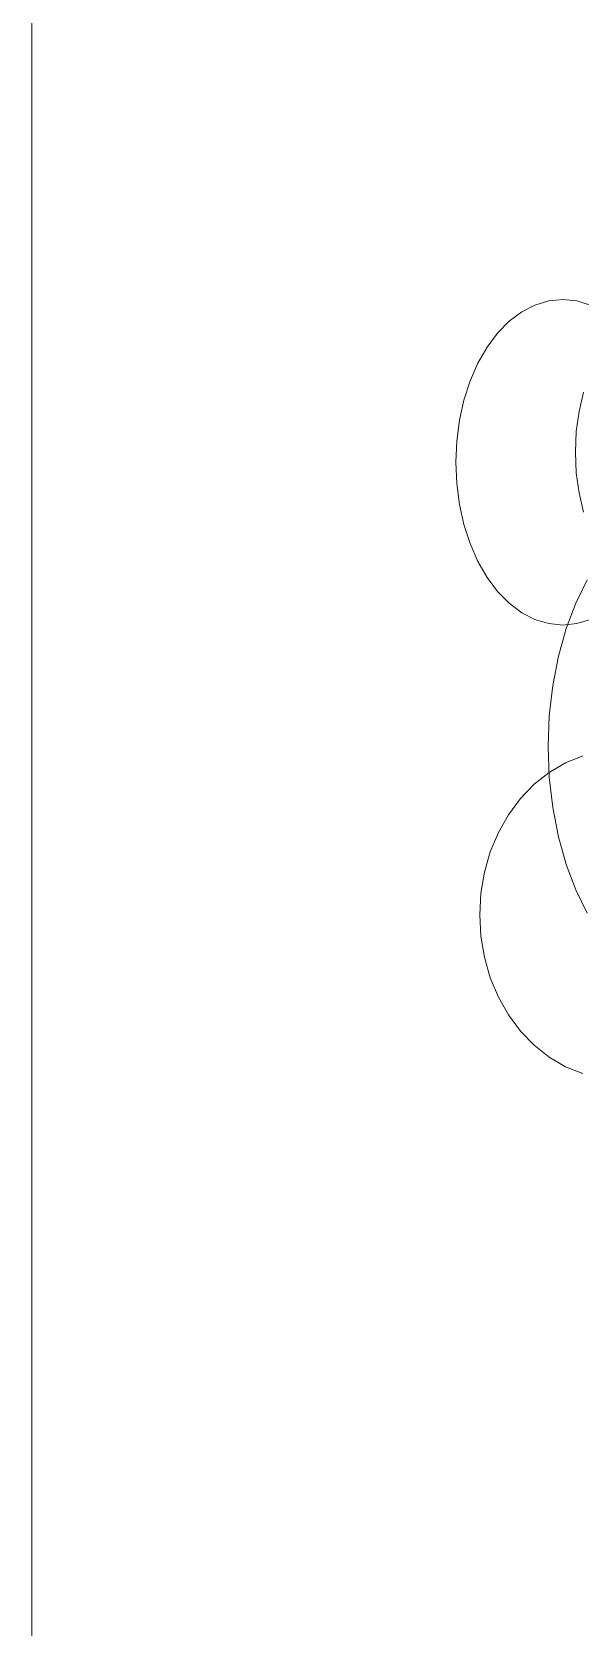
# Model space of a CAD drawing. Header units: millimetres. Extents: x -1800 to 33200, y -8500 to 38400.
# Drawn here: x 26783 to 27170, y 2314 to 3438 of the extents above; entities that cross this region are included whole.
import ezdxf

# ---------------------------------------------------------------- set-up
doc = ezdxf.new("R2010")
doc.units = ezdxf.units.MM
doc.layers.add('E-GLASS', color=4, linetype='Continuous', lineweight=13)
doc.layers.add('E-PLANT', color=3, linetype='Continuous', lineweight=13)

msp = doc.modelspace()

# ---------------------------------------------------------------- linework, layer by layer
at = {"layer": 'E-GLASS'}
msp.add_lwpolyline([(26783, 4400.8), (28423.2, 4400.8), (28423.2, 1741), (26783, 1741)], close=True, dxfattribs=at)
at = {"layer": 'E-PLANT'}
for points in [[(27176.9, 3024.4), (27167.2, 3021.5), (27157.4, 3020.5), (27147.5, 3021.5), (27137.8, 3024.4), (27128.5, 3029.2), (27119.6, 3035.9), (27111.4, 3044.2), (27104, 3054.1), (27097.5, 3065.4), (27092, 3077.9), (27087.7, 3091.3), (27084.5, 3105.5), (27082.6, 3120.2), (27081.9, 3135.2), (27082.6, 3150.2), (27084.5, 3164.9), (27087.7, 3179.1), (27092, 3192.6), (27097.5, 3205), (27104, 3216.3), (27111.4, 3226.2), (27119.6, 3234.6), (27128.5, 3241.2), (27137.8, 3246), (27147.5, 3248.9), (27157.4, 3249.9), (27167.2, 3248.9), (27176.9, 3246)], [(27172, 3100), (27168.9, 3113.7), (27166.9, 3127.9), (27166.3, 3142.3), (27166.9, 3156.8), (27168.9, 3171), (27172, 3184.7)], [(27174.7, 2817.6), (27166.6, 2833.9), (27159.7, 2851.9), (27154.3, 2871.4), (27150.3, 2892), (27147.9, 2913.3), (27147.1, 2935), (27147.9, 2956.6), (27150.3, 2977.9), (27154.3, 2998.5), (27159.7, 3018), (27166.6, 3036), (27174.7, 3052.4)], [(27171.5, 2704.5), (27159.3, 2709.3), (27147.8, 2716), (27137.2, 2724.5), (27127.6, 2734.4), (27119.1, 2745.8), (27112, 2758.4), (27106.3, 2772), (27102.2, 2786.4), (27099.7, 2801.2), (27098.9, 2816.4), (27099.7, 2831.5), (27102.2, 2846.4), (27106.3, 2860.7), (27112, 2874.3), (27119.1, 2886.9), (27127.6, 2898.3), (27137.2, 2908.3), (27147.8, 2916.7), (27159.3, 2923.4), (27171.5, 2928.3)]]:
    msp.add_lwpolyline(points, dxfattribs=at)

doc.saveas('drawing.dxf')
